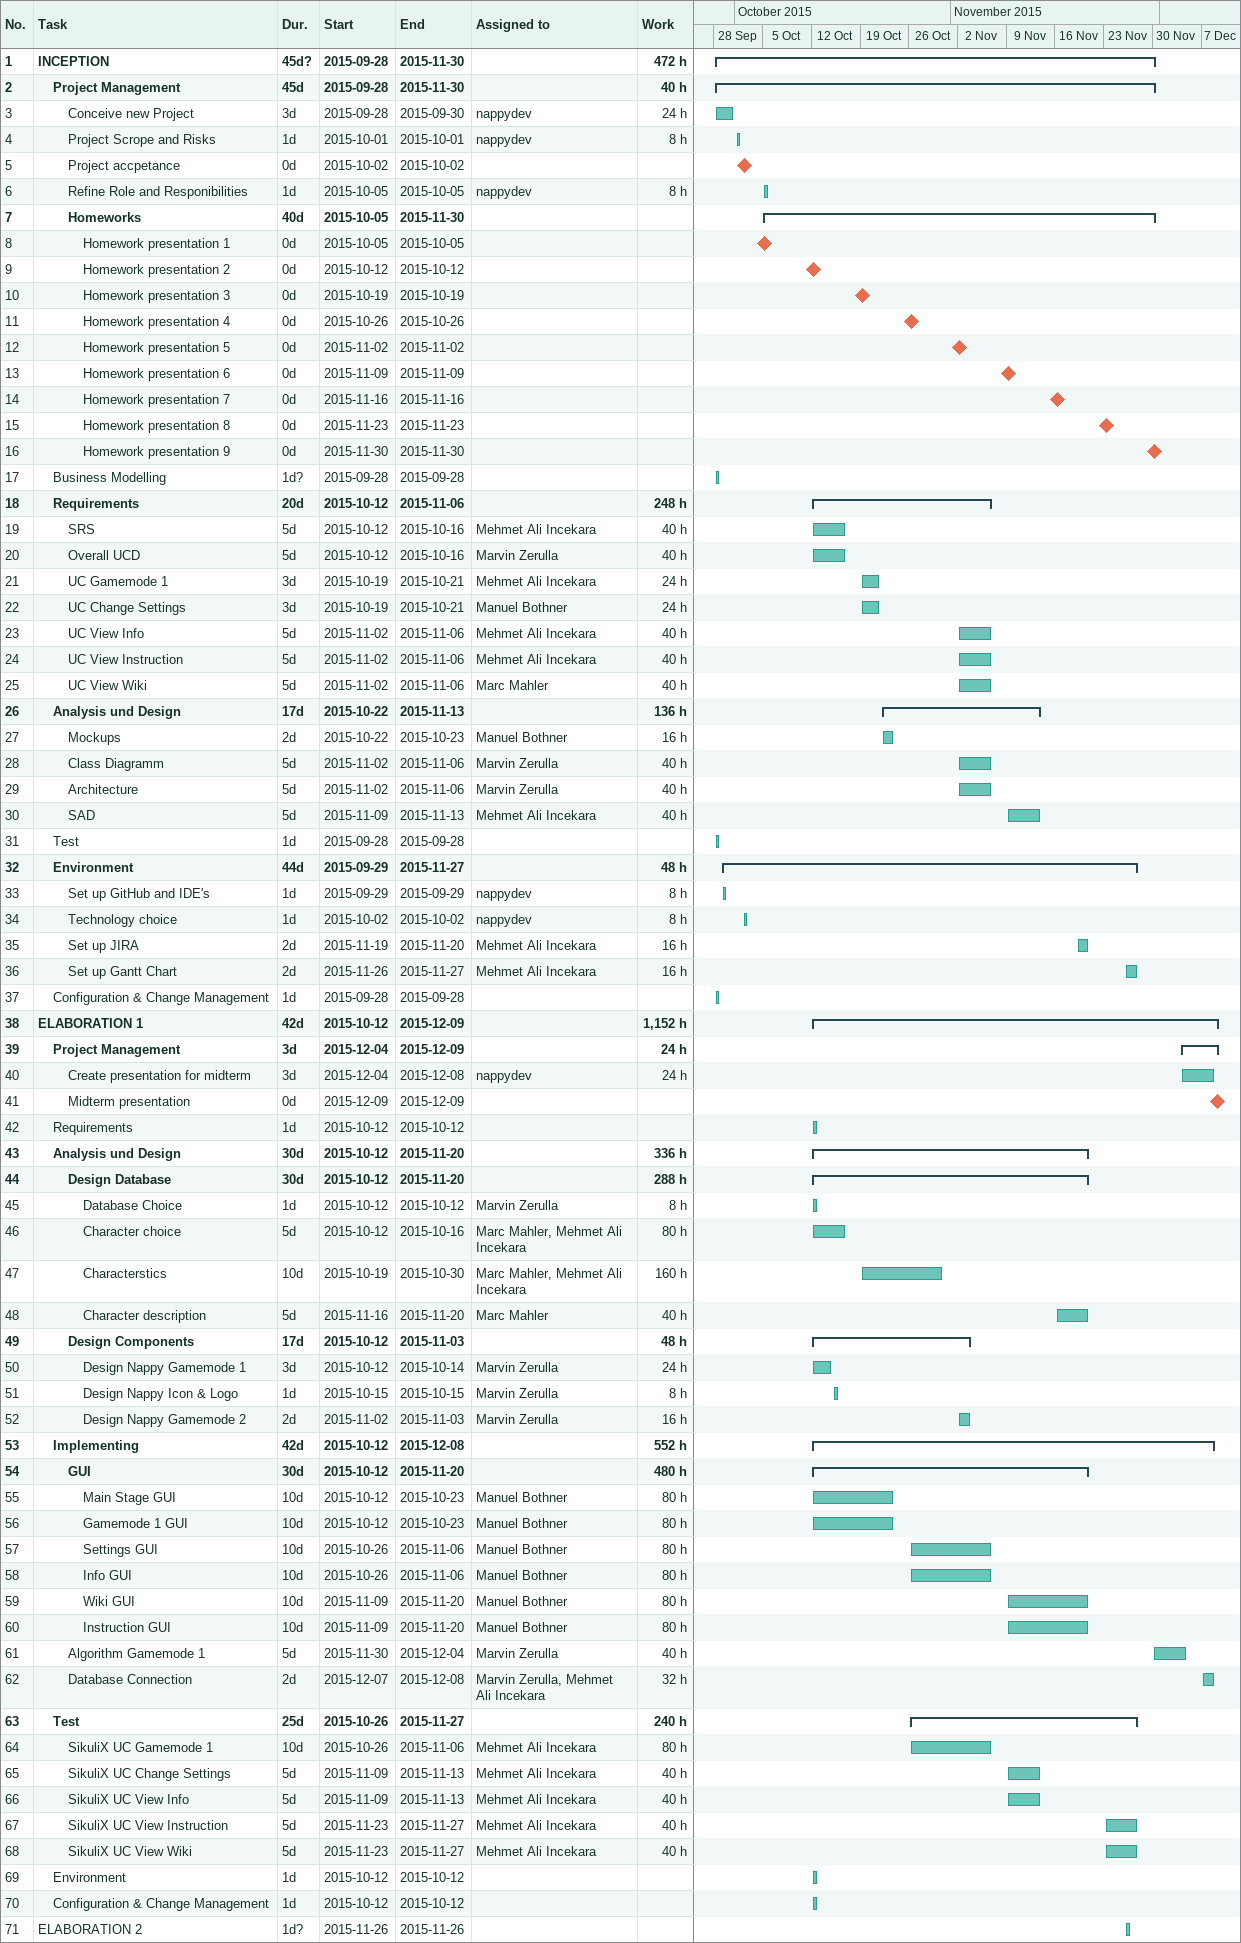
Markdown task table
| ID | Level | Task | Duration | Start | Finish | Resources | Work (h) |
|---|---|---|---|---|---|---|---|
| 1 | 1 | **INCEPTION** | 45d? | 2015-09-28 | 2015-11-30 |  | 472 |
| 2 | 2 | **Project Management** | 45d | 2015-09-28 | 2015-11-30 |  | 40 |
| 3 | 3 | Conceive new Project | 3d | 2015-09-28 | 2015-09-30 | nappydev | 24 |
| 4 | 3 | Project Scrope and Risks | 1d | 2015-10-01 | 2015-10-01 | nappydev | 8 |
| 5 | 3 | Project accpetance | 0d | 2015-10-02 | 2015-10-02 |  |  |
| 6 | 3 | Refine Role and Responibilities | 1d | 2015-10-05 | 2015-10-05 | nappydev | 8 |
| 7 | 3 | **Homeworks** | 40d | 2015-10-05 | 2015-11-30 |  |  |
| 8 | 4 | Homework presentation 1 | 0d | 2015-10-05 | 2015-10-05 |  |  |
| 9 | 4 | Homework presentation 2 | 0d | 2015-10-12 | 2015-10-12 |  |  |
| 10 | 4 | Homework presentation 3 | 0d | 2015-10-19 | 2015-10-19 |  |  |
| 11 | 4 | Homework presentation 4 | 0d | 2015-10-26 | 2015-10-26 |  |  |
| 12 | 4 | Homework presentation 5 | 0d | 2015-11-02 | 2015-11-02 |  |  |
| 13 | 4 | Homework presentation 6 | 0d | 2015-11-09 | 2015-11-09 |  |  |
| 14 | 4 | Homework presentation 7 | 0d | 2015-11-16 | 2015-11-16 |  |  |
| 15 | 4 | Homework presentation 8 | 0d | 2015-11-23 | 2015-11-23 |  |  |
| 16 | 4 | Homework presentation 9 | 0d | 2015-11-30 | 2015-11-30 |  |  |
| 17 | 2 | Business Modelling | 1d? | 2015-09-28 | 2015-09-28 |  |  |
| 18 | 2 | **Requirements** | 20d | 2015-10-12 | 2015-11-06 |  | 248 |
| 19 | 3 | SRS | 5d | 2015-10-12 | 2015-10-16 | Mehmet Ali Incekara | 40 |
| 20 | 3 | Overall UCD | 5d | 2015-10-12 | 2015-10-16 | Marvin Zerulla | 40 |
| 21 | 3 | UC Gamemode 1 | 3d | 2015-10-19 | 2015-10-21 | Mehmet Ali Incekara | 24 |
| 22 | 3 | UC Change Settings | 3d | 2015-10-19 | 2015-10-21 | Manuel Bothner | 24 |
| 23 | 3 | UC View Info | 5d | 2015-11-02 | 2015-11-06 | Mehmet Ali Incekara | 40 |
| 24 | 3 | UC View Instruction | 5d | 2015-11-02 | 2015-11-06 | Mehmet Ali Incekara | 40 |
| 25 | 3 | UC View Wiki | 5d | 2015-11-02 | 2015-11-06 | Marc Mahler | 40 |
| 26 | 2 | **Analysis und Design** | 17d | 2015-10-22 | 2015-11-13 |  | 136 |
| 27 | 3 | Mockups | 2d | 2015-10-22 | 2015-10-23 | Manuel Bothner | 16 |
| 28 | 3 | Class Diagramm | 5d | 2015-11-02 | 2015-11-06 | Marvin Zerulla | 40 |
| 29 | 3 | Architecture | 5d | 2015-11-02 | 2015-11-06 | Marvin Zerulla | 40 |
| 30 | 3 | SAD | 5d | 2015-11-09 | 2015-11-13 | Mehmet Ali Incekara | 40 |
| 31 | 2 | Test | 1d | 2015-09-28 | 2015-09-28 |  |  |
| 32 | 2 | **Environment** | 44d | 2015-09-29 | 2015-11-27 |  | 48 |
| 33 | 3 | Set up GitHub and IDE's | 1d | 2015-09-29 | 2015-09-29 | nappydev | 8 |
| 34 | 3 | Technology choice | 1d | 2015-10-02 | 2015-10-02 | nappydev | 8 |
| 35 | 3 | Set up JIRA | 2d | 2015-11-19 | 2015-11-20 | Mehmet Ali Incekara | 16 |
| 36 | 3 | Set up Gantt Chart | 2d | 2015-11-26 | 2015-11-27 | Mehmet Ali Incekara | 16 |
| 37 | 2 | Configuration & Change Management | 1d | 2015-09-28 | 2015-09-28 |  |  |
| 38 | 1 | **ELABORATION 1** | 42d | 2015-10-12 | 2015-12-09 |  | 1152 |
| 39 | 2 | **Project Management** | 3d | 2015-12-04 | 2015-12-09 |  | 24 |
| 40 | 3 | Create presentation for midterm | 3d | 2015-12-04 | 2015-12-08 | nappydev | 24 |
| 41 | 3 | Midterm presentation | 0d | 2015-12-09 | 2015-12-09 |  |  |
| 42 | 2 | Requirements | 1d | 2015-10-12 | 2015-10-12 |  |  |
| 43 | 2 | **Analysis und Design** | 30d | 2015-10-12 | 2015-11-20 |  | 336 |
| 44 | 3 | **Design Database** | 30d | 2015-10-12 | 2015-11-20 |  | 288 |
| 45 | 4 | Database Choice | 1d | 2015-10-12 | 2015-10-12 | Marvin Zerulla | 8 |
| 46 | 4 | Character choice | 5d | 2015-10-12 | 2015-10-16 | Marc Mahler, Mehmet Ali Incekara | 80 |
| 47 | 4 | Characterstics | 10d | 2015-10-19 | 2015-10-30 | Marc Mahler, Mehmet Ali Incekara | 160 |
| 48 | 4 | Character description | 5d | 2015-11-16 | 2015-11-20 | Marc Mahler | 40 |
| 49 | 3 | **Design Components** | 17d | 2015-10-12 | 2015-11-03 |  | 48 |
| 50 | 4 | Design Nappy Gamemode 1 | 3d | 2015-10-12 | 2015-10-14 | Marvin Zerulla | 24 |
| 51 | 4 | Design Nappy Icon & Logo | 1d | 2015-10-15 | 2015-10-15 | Marvin Zerulla | 8 |
| 52 | 4 | Design Nappy Gamemode 2 | 2d | 2015-11-02 | 2015-11-03 | Marvin Zerulla | 16 |
| 53 | 2 | **Implementing** | 42d | 2015-10-12 | 2015-12-08 |  | 552 |
| 54 | 3 | **GUI** | 30d | 2015-10-12 | 2015-11-20 |  | 480 |
| 55 | 4 | Main Stage GUI | 10d | 2015-10-12 | 2015-10-23 | Manuel Bothner | 80 |
| 56 | 4 | Gamemode 1 GUI | 10d | 2015-10-12 | 2015-10-23 | Manuel Bothner | 80 |
| 57 | 4 | Settings GUI | 10d | 2015-10-26 | 2015-11-06 | Manuel Bothner | 80 |
| 58 | 4 | Info GUI | 10d | 2015-10-26 | 2015-11-06 | Manuel Bothner | 80 |
| 59 | 4 | Wiki GUI | 10d | 2015-11-09 | 2015-11-20 | Manuel Bothner | 80 |
| 60 | 4 | Instruction GUI | 10d | 2015-11-09 | 2015-11-20 | Manuel Bothner | 80 |
| 61 | 3 | Algorithm Gamemode 1 | 5d | 2015-11-30 | 2015-12-04 | Marvin Zerulla | 40 |
| 62 | 3 | Database Connection | 2d | 2015-12-07 | 2015-12-08 | Marvin Zerulla, Mehmet Ali Incekara | 32 |
| 63 | 2 | **Test** | 25d | 2015-10-26 | 2015-11-27 |  | 240 |
| 64 | 3 | SikuliX UC Gamemode 1 | 10d | 2015-10-26 | 2015-11-06 | Mehmet Ali Incekara | 80 |
| 65 | 3 | SikuliX UC Change Settings | 5d | 2015-11-09 | 2015-11-13 | Mehmet Ali Incekara | 40 |
| 66 | 3 | SikuliX UC View Info | 5d | 2015-11-09 | 2015-11-13 | Mehmet Ali Incekara | 40 |
| 67 | 3 | SikuliX UC View Instruction | 5d | 2015-11-23 | 2015-11-27 | Mehmet Ali Incekara | 40 |
| 68 | 3 | SikuliX UC View Wiki | 5d | 2015-11-23 | 2015-11-27 | Mehmet Ali Incekara | 40 |
| 69 | 2 | Environment | 1d | 2015-10-12 | 2015-10-12 |  |  |
| 70 | 2 | Configuration & Change Management | 1d | 2015-10-12 | 2015-10-12 |  |  |
| 71 | 1 | ELABORATION 2 | 1d? | 2015-11-26 | 2015-11-26 |  |  |
